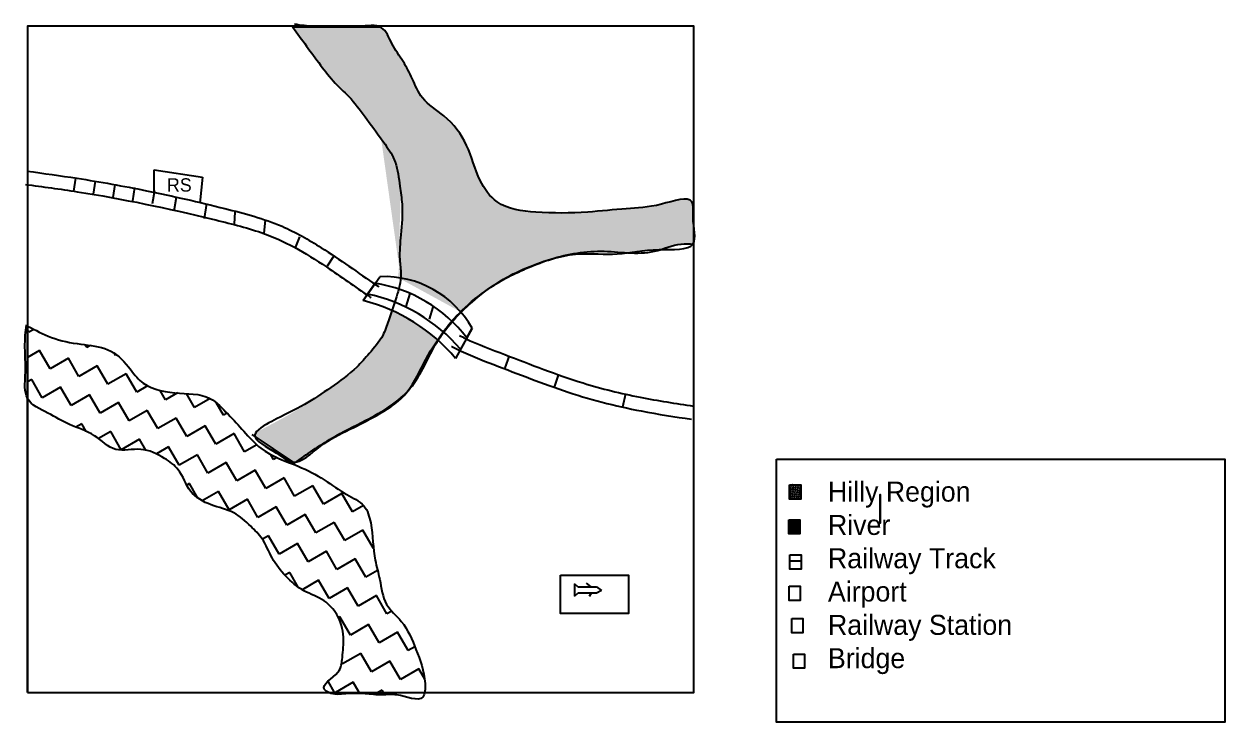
# Model space of a CAD drawing. Header units: millimetres. Extents: x 133.4 to 151.4, y 242.4 to 252.9.
import ezdxf

# ---------------------------------------------------------------- set-up
doc = ezdxf.new("R2010")
doc.units = ezdxf.units.MM
for name, color, linetype in [('Layer1', 36, 'Continuous'), ('Layer2', 150, 'Continuous'), ('Layer3', 244, 'Continuous'), ('Layer4', 212, 'Continuous'), ('Layer5', 56, 'Continuous'), ('Layer6', 42, 'Continuous')]:
    doc.layers.add(name, color=color, linetype=linetype)

msp = doc.modelspace()

# ---------------------------------------------------------------- hatches: boundary and pattern name
at = {"layer": 'Layer1'}
h = msp.add_hatch(dxfattribs=at)
h.set_pattern_fill('ZIGZAG', color=256, scale=0.1, angle=120, style=0)
h.set_pattern_definition([(120, (0, 0), (-0.43371307, 0.11621307), [0.3175, -0.3175]), (210, (-0.15875, 0.27496), (-0.11621307, -0.43371307), [0.3175, -0.3175])])
edge = h.paths.add_edge_path()
edge.add_spline(control_points=[(133.441, 247.269), (133.497, 247.168), (133.757, 247.054), (134.074, 246.858), (134.45, 246.749), (134.744, 246.436), (135.153, 246.553), (135.469, 246.398), (135.751, 246.194), (135.849, 245.847), (136.188, 245.653), (136.54, 245.59), (136.773, 245.367), (136.991, 245.156), (137.1, 244.862), (137.311, 244.594), (137.573, 244.362), (137.892, 244.267), (138.116, 244.015), (138.205, 243.703), (138.167, 243.405), (138.145, 243.122), (137.803, 242.959), (137.932, 242.869), (137.959, 242.856)], knot_values=[10.357052, 10.357052, 10.357052, 10.357052, 10.734336, 11.099219, 11.509924, 11.891795, 12.265754, 12.647688, 12.913094, 13.285987, 13.653595, 14.013738, 14.340128, 14.592679, 14.919377, 15.259113, 15.609392, 15.951402, 16.227954, 16.582545, 16.888664, 17.119643, 17.445958, 17.527371, 17.527371, 17.527371, 17.527371], degree=3, periodic=0)
edge.add_line((137.959, 242.856), (139.402, 242.856))
edge.add_spline(control_points=[(139.402, 242.856), (139.41, 242.896), (139.41, 243.155), (139.28, 243.475), (139.111, 243.909), (138.777, 244.168), (138.745, 244.528), (138.622, 244.925), (138.63, 245.301), (138.516, 245.693), (138.194, 245.832), (137.892, 246.063), (137.455, 246.288), (136.987, 246.434), (136.691, 246.778), (136.449, 247.03), (136.153, 247.356), (135.642, 247.327), (135.165, 247.441), (134.936, 247.787), (134.66, 248.046), (134.224, 248.077), (133.809, 248.16), (133.558, 248.294), (133.441, 248.356)], knot_values=[0, 0, 0, 0, 0.120842, 0.648092, 1.126671, 1.463873, 1.851113, 2.147679, 2.712141, 2.986507, 3.292847, 3.698189, 4.13906, 4.762329, 5.122726, 5.471304, 5.832525, 6.366263, 6.92533, 7.190685, 7.588793, 8.005489, 8.459032, 8.854322, 8.854322, 8.854322, 8.854322], degree=3, periodic=0)
edge.add_line((133.441, 248.356), (133.441, 247.269))
h = msp.add_hatch(dxfattribs=at)
h.set_pattern_fill('ZIGZAG', color=256, scale=0.006, angle=50, style=0)
h.set_pattern_definition([(50, (0, 0), (-0.0023480427, 0.0268382506), [0.01905, -0.01905]), (140, (0.012245, 0.014593), (-0.0268382506, -0.0023480427), [0.01905, -0.01905])])
h.paths.add_polyline_path([(145.046, 245.759), (145.046, 245.972), (144.88, 245.972), (144.88, 245.759)])
at = {"layer": 'Layer2'}
h = msp.add_hatch(color=256, dxfattribs=at)
edge = h.paths.add_edge_path()
edge.add_spline(control_points=[(143.438, 249.876), (143.434, 249.911), (143.423, 250.041), (143.444, 250.176), (143.41, 250.224), (143.409, 250.226)], knot_values=[15.871914, 15.871914, 15.871914, 15.871914, 15.961233, 16.199566, 16.211935, 16.211935, 16.211935, 16.211935], degree=3, periodic=0)
edge.add_spline(control_points=[(143.409, 250.226), (143.296, 250.225), (143.184, 250.223), (143.072, 250.217)], knot_values=[0.029457, 0.029457, 0.029457, 0.029457, 0.366104, 0.366104, 0.366104, 0.366104], degree=3, periodic=0)
edge.add_spline(control_points=[(143.072, 250.217), (143.032, 250.206), (142.774, 250.134), (142.429, 250.126), (141.774, 250.048), (141.324, 250.048), (141.043, 250.068), (141.03, 250.069)], knot_values=[16.56304, 16.56304, 16.56304, 16.56304, 16.65977, 17.191071, 17.771247, 18.553161, 18.589379, 18.589379, 18.589379, 18.589379], degree=3, periodic=0)
edge.add_spline(control_points=[(141.03, 250.069), (140.949, 250.074), (140.868, 250.083), (140.789, 250.1)], knot_values=[2.410104, 2.410104, 2.410104, 2.410104, 2.640596, 2.640596, 2.640596, 2.640596], degree=3, periodic=0)
edge.add_spline(control_points=[(140.789, 250.1), (140.68, 250.122), (140.559, 250.164), (140.46, 250.241), (140.446, 250.253)], knot_values=[18.824667, 18.824667, 18.824667, 18.824667, 19.150961, 19.207053, 19.207053, 19.207053, 19.207053], degree=3, periodic=0)
edge.add_spline(control_points=[(140.446, 250.253), (140.436, 250.262), (140.393, 250.299), (140.357, 250.343), (140.331, 250.38)], knot_values=[3.019101, 3.019101, 3.019101, 3.019101, 3.060992, 3.194321, 3.194321, 3.194321, 3.194321], degree=3, periodic=0)
edge.add_spline(control_points=[(140.331, 250.38), (140.294, 250.43), (140.206, 250.583), (140.152, 250.745), (140.117, 250.847)], knot_values=[19.377381, 19.377381, 19.377381, 19.377381, 19.562177, 19.888292, 19.888292, 19.888292, 19.888292], degree=3, periodic=0)
edge.add_spline(control_points=[(140.117, 250.847), (140.06, 250.999), (139.922, 251.343), (139.595, 251.558), (139.439, 251.706)], knot_values=[3.698327, 3.698327, 3.698327, 3.698327, 4.174399, 4.815537, 4.815537, 4.815537, 4.815537], degree=3, periodic=0)
edge.add_spline(control_points=[(139.439, 251.706), (139.425, 251.719), (139.411, 251.733), (139.398, 251.747)], knot_values=[21.000518, 21.000518, 21.000518, 21.000518, 21.058892, 21.058892, 21.058892, 21.058892], degree=3, periodic=0)
edge.add_spline(control_points=[(139.398, 251.747), (139.38, 251.765), (139.19, 251.971), (139.04, 252.373), (138.84, 252.708), (138.771, 252.824)], knot_values=[4.872706, 4.872706, 4.872706, 4.872706, 4.949613, 5.715326, 6.121253, 6.121253, 6.121253, 6.121253], degree=3, periodic=0)
edge.add_spline(control_points=[(138.771, 252.824), (138.766, 252.827), (138.755, 252.835), (138.743, 252.842), (138.737, 252.845)], knot_values=[22.304486, 22.304486, 22.304486, 22.304486, 22.324571, 22.349518, 22.349518, 22.349518, 22.349518], degree=3, periodic=0)
edge.add_line((138.737, 252.845), (137.42, 252.845))
edge.add_spline(control_points=[(137.42, 252.845), (137.557, 252.656), (137.693, 252.468), (137.833, 252.281)], knot_values=[0, 0, 0, 0, 0.698659, 0.698659, 0.698659, 0.698659], degree=3, periodic=0)
edge.add_spline(control_points=[(137.833, 252.281), (137.883, 252.229), (138.029, 252.077), (138.163, 251.919), (138.251, 251.813)], knot_values=[6.306482, 6.306482, 6.306482, 6.306482, 6.522939, 6.935259, 6.935259, 6.935259, 6.935259], degree=3, periodic=0)
edge.add_spline(control_points=[(138.251, 251.813), (138.266, 251.797), (138.369, 251.691), (138.455, 251.569), (138.529, 251.467)], knot_values=[1.326816, 1.326816, 1.326816, 1.326816, 1.394108, 1.770957, 1.770957, 1.770957, 1.770957], degree=3, periodic=0)
edge.add_spline(control_points=[(138.529, 251.467), (138.605, 251.37), (138.68, 251.271), (138.748, 251.169)], knot_values=[5.508313, 5.508313, 5.508313, 5.508313, 5.869025, 5.869025, 5.869025, 5.869025], degree=3, periodic=0)
edge.add_spline(control_points=[(138.748, 251.169), (138.768, 251.141), (138.848, 251.028), (138.992, 250.807), (139.02, 250.485), (139.081, 250.125), (139.049, 249.755), (139.012, 249.404), (139.049, 249.187), (139.044, 249.096), (139.042, 249.077)], knot_values=[2.141699, 2.141699, 2.141699, 2.141699, 2.243556, 2.555352, 2.918365, 3.192169, 3.650954, 4.024909, 4.246307, 4.302037, 4.302037, 4.302037, 4.302037], degree=3, periodic=0)
edge.add_spline(control_points=[(138.748, 251.169), (138.861, 250.998), (139.08, 250.573), (139.008, 249.832), (139.029, 249.32), (139.002, 249.083)], knot_values=[3.359775, 3.359775, 3.359775, 3.359775, 3.96359, 4.792245, 5.508313, 5.508313, 5.508313, 5.508313], degree=3, periodic=0)
edge.add_arc((138.789, 247.578), 1.52, 40.7162, 80.4008, ccw=False)
edge.add_spline(control_points=[(139.941, 248.57), (139.965, 248.594), (140.109, 248.732), (140.268, 248.857), (140.409, 248.948), (140.411, 248.949)], knot_values=[11.839308, 11.839308, 11.839308, 11.839308, 11.94014, 12.436393, 12.443204, 12.443204, 12.443204, 12.443204], degree=3, periodic=0)
edge.add_spline(control_points=[(140.411, 248.949), (140.421, 248.957), (140.676, 249.129), (141.213, 249.368), (141.909, 249.508), (142.323, 249.462), (142.46, 249.455)], knot_values=[4.051196, 4.051196, 4.051196, 4.051196, 4.089929, 4.975174, 5.788563, 6.196994, 6.196994, 6.196994, 6.196994], degree=3, periodic=0)
edge.add_spline(control_points=[(142.46, 249.455), (142.601, 249.475), (142.753, 249.504), (142.94, 249.506), (142.951, 249.507)], knot_values=[14.59971, 14.59971, 14.59971, 14.59971, 15.053722, 15.079334, 15.079334, 15.079334, 15.079334], degree=3, periodic=0)
edge.add_spline(control_points=[(142.951, 249.507), (143.05, 249.538), (143.205, 249.596), (143.368, 249.589), (143.427, 249.586)], knot_values=[6.695538, 6.695538, 6.695538, 6.695538, 7.00607, 7.182474, 7.182474, 7.182474, 7.182474], degree=3, periodic=0)
edge.add_spline(control_points=[(143.427, 249.586), (143.428, 249.588), (143.432, 249.594), (143.436, 249.6), (143.438, 249.605)], knot_values=[15.562591, 15.562591, 15.562591, 15.562591, 15.570685, 15.59209, 15.59209, 15.59209, 15.59209], degree=3, periodic=0)
edge.add_line((143.438, 249.605), (143.438, 249.876))
h = msp.add_hatch(color=256, dxfattribs=at)
edge = h.paths.add_edge_path()
edge.add_spline(control_points=[(139.398, 251.747), (139.38, 251.765), (139.19, 251.971), (139.04, 252.373), (138.84, 252.708), (138.771, 252.824)], knot_values=[4.872706, 4.872706, 4.872706, 4.872706, 4.949613, 5.715326, 6.121253, 6.121253, 6.121253, 6.121253], degree=3, periodic=0)
edge.add_spline(control_points=[(138.771, 252.824), (138.766, 252.827), (138.755, 252.835), (138.743, 252.842), (138.737, 252.845)], knot_values=[22.304486, 22.304486, 22.304486, 22.304486, 22.324571, 22.349518, 22.349518, 22.349518, 22.349518], degree=3, periodic=0)
edge.add_line((138.737, 252.845), (137.42, 252.845))
edge.add_spline(control_points=[(137.42, 252.845), (137.557, 252.656), (137.693, 252.468), (137.833, 252.281)], knot_values=[0, 0, 0, 0, 0.698659, 0.698659, 0.698659, 0.698659], degree=3, periodic=0)
edge.add_spline(control_points=[(137.833, 252.281), (137.883, 252.229), (138.029, 252.077), (138.163, 251.919), (138.251, 251.813)], knot_values=[6.306482, 6.306482, 6.306482, 6.306482, 6.522939, 6.935259, 6.935259, 6.935259, 6.935259], degree=3, periodic=0)
edge.add_spline(control_points=[(138.251, 251.813), (138.266, 251.797), (138.369, 251.691), (138.455, 251.569), (138.529, 251.467)], knot_values=[1.326816, 1.326816, 1.326816, 1.326816, 1.394108, 1.770957, 1.770957, 1.770957, 1.770957], degree=3, periodic=0)
edge.add_spline(control_points=[(138.529, 251.467), (138.605, 251.37), (138.68, 251.271), (138.748, 251.169)], knot_values=[5.508313, 5.508313, 5.508313, 5.508313, 5.869025, 5.869025, 5.869025, 5.869025], degree=3, periodic=0)
edge.add_spline(control_points=[(138.748, 251.169), (138.768, 251.141), (138.848, 251.028), (138.992, 250.807), (139.02, 250.485), (139.081, 250.125), (139.049, 249.755), (139.012, 249.404), (139.049, 249.187), (139.044, 249.096), (139.042, 249.077)], knot_values=[2.141699, 2.141699, 2.141699, 2.141699, 2.243556, 2.555352, 2.918365, 3.192169, 3.650954, 4.024909, 4.246307, 4.302037, 4.302037, 4.302037, 4.302037], degree=3, periodic=0)
edge.add_spline(control_points=[(138.748, 251.169), (138.861, 250.998), (139.08, 250.573), (139.008, 249.832), (139.029, 249.32), (139.002, 249.083)], knot_values=[3.359775, 3.359775, 3.359775, 3.359775, 3.96359, 4.792245, 5.508313, 5.508313, 5.508313, 5.508313], degree=3, periodic=0)
edge.add_arc((138.789, 247.578), 1.52, 40.7162, 80.4008, ccw=False)
edge.add_spline(control_points=[(139.941, 248.57), (139.965, 248.594), (140.109, 248.732), (140.268, 248.857), (140.409, 248.948), (140.411, 248.949)], knot_values=[11.839308, 11.839308, 11.839308, 11.839308, 11.94014, 12.436393, 12.443204, 12.443204, 12.443204, 12.443204], degree=3, periodic=0)
edge.add_spline(control_points=[(140.411, 248.949), (140.421, 248.957), (140.676, 249.129), (141.213, 249.368), (141.909, 249.508), (142.323, 249.462), (142.46, 249.455)], knot_values=[4.051196, 4.051196, 4.051196, 4.051196, 4.089929, 4.975174, 5.788563, 6.196994, 6.196994, 6.196994, 6.196994], degree=3, periodic=0)
edge.add_spline(control_points=[(142.46, 249.455), (142.601, 249.475), (142.753, 249.504), (142.94, 249.506), (142.951, 249.507)], knot_values=[14.59971, 14.59971, 14.59971, 14.59971, 15.053722, 15.079334, 15.079334, 15.079334, 15.079334], degree=3, periodic=0)
edge.add_spline(control_points=[(142.951, 249.507), (143.05, 249.538), (143.205, 249.596), (143.368, 249.589), (143.427, 249.586)], knot_values=[6.695538, 6.695538, 6.695538, 6.695538, 7.00607, 7.182474, 7.182474, 7.182474, 7.182474], degree=3, periodic=0)
edge.add_spline(control_points=[(143.427, 249.586), (143.428, 249.588), (143.432, 249.594), (143.436, 249.6), (143.438, 249.605)], knot_values=[15.562591, 15.562591, 15.562591, 15.562591, 15.570685, 15.59209, 15.59209, 15.59209, 15.59209], degree=3, periodic=0)
edge.add_line((143.438, 249.605), (143.438, 249.876))
edge.add_spline(control_points=[(143.438, 249.876), (143.434, 249.911), (143.423, 250.041), (143.444, 250.176), (143.41, 250.224), (143.409, 250.226)], knot_values=[15.871914, 15.871914, 15.871914, 15.871914, 15.961233, 16.199566, 16.211935, 16.211935, 16.211935, 16.211935], degree=3, periodic=0)
edge.add_spline(control_points=[(143.409, 250.226), (143.296, 250.225), (143.184, 250.223), (143.072, 250.217)], knot_values=[0.029457, 0.029457, 0.029457, 0.029457, 0.366104, 0.366104, 0.366104, 0.366104], degree=3, periodic=0)
edge.add_spline(control_points=[(143.072, 250.217), (143.032, 250.206), (142.774, 250.134), (142.429, 250.126), (141.774, 250.048), (141.324, 250.048), (141.043, 250.068), (141.03, 250.069)], knot_values=[16.56304, 16.56304, 16.56304, 16.56304, 16.65977, 17.191071, 17.771247, 18.553161, 18.589379, 18.589379, 18.589379, 18.589379], degree=3, periodic=0)
edge.add_spline(control_points=[(141.03, 250.069), (140.949, 250.074), (140.868, 250.083), (140.789, 250.1)], knot_values=[2.410104, 2.410104, 2.410104, 2.410104, 2.640596, 2.640596, 2.640596, 2.640596], degree=3, periodic=0)
edge.add_spline(control_points=[(140.789, 250.1), (140.68, 250.122), (140.559, 250.164), (140.46, 250.241), (140.446, 250.253)], knot_values=[18.824667, 18.824667, 18.824667, 18.824667, 19.150961, 19.207053, 19.207053, 19.207053, 19.207053], degree=3, periodic=0)
edge.add_spline(control_points=[(140.446, 250.253), (140.436, 250.262), (140.393, 250.299), (140.357, 250.343), (140.331, 250.38)], knot_values=[3.019101, 3.019101, 3.019101, 3.019101, 3.060992, 3.194321, 3.194321, 3.194321, 3.194321], degree=3, periodic=0)
edge.add_spline(control_points=[(140.331, 250.38), (140.294, 250.43), (140.206, 250.583), (140.152, 250.745), (140.117, 250.847)], knot_values=[19.377381, 19.377381, 19.377381, 19.377381, 19.562177, 19.888292, 19.888292, 19.888292, 19.888292], degree=3, periodic=0)
edge.add_spline(control_points=[(140.117, 250.847), (140.06, 250.999), (139.922, 251.343), (139.595, 251.558), (139.439, 251.706)], knot_values=[3.698327, 3.698327, 3.698327, 3.698327, 4.174399, 4.815537, 4.815537, 4.815537, 4.815537], degree=3, periodic=0)
edge.add_spline(control_points=[(139.439, 251.706), (139.425, 251.719), (139.411, 251.733), (139.398, 251.747)], knot_values=[21.000518, 21.000518, 21.000518, 21.000518, 21.058892, 21.058892, 21.058892, 21.058892], degree=3, periodic=0)
h = msp.add_hatch(color=256, dxfattribs=at)
edge = h.paths.add_edge_path()
edge.add_spline(control_points=[(139.398, 251.747), (139.38, 251.765), (139.19, 251.971), (139.04, 252.373), (138.84, 252.708), (138.771, 252.824)], knot_values=[4.872706, 4.872706, 4.872706, 4.872706, 4.949613, 5.715326, 6.121253, 6.121253, 6.121253, 6.121253], degree=3, periodic=0)
edge.add_spline(control_points=[(138.771, 252.824), (138.766, 252.827), (138.755, 252.835), (138.743, 252.842), (138.737, 252.845)], knot_values=[22.304486, 22.304486, 22.304486, 22.304486, 22.324571, 22.349518, 22.349518, 22.349518, 22.349518], degree=3, periodic=0)
edge.add_line((138.737, 252.845), (137.42, 252.845))
edge.add_spline(control_points=[(137.42, 252.845), (137.557, 252.656), (137.693, 252.468), (137.833, 252.281)], knot_values=[0, 0, 0, 0, 0.698659, 0.698659, 0.698659, 0.698659], degree=3, periodic=0)
edge.add_spline(control_points=[(137.833, 252.281), (137.883, 252.229), (138.029, 252.077), (138.163, 251.919), (138.251, 251.813)], knot_values=[6.306482, 6.306482, 6.306482, 6.306482, 6.522939, 6.935259, 6.935259, 6.935259, 6.935259], degree=3, periodic=0)
edge.add_spline(control_points=[(138.251, 251.813), (138.266, 251.797), (138.369, 251.691), (138.455, 251.569), (138.529, 251.467)], knot_values=[1.326816, 1.326816, 1.326816, 1.326816, 1.394108, 1.770957, 1.770957, 1.770957, 1.770957], degree=3, periodic=0)
edge.add_spline(control_points=[(138.529, 251.467), (138.605, 251.37), (138.68, 251.271), (138.748, 251.169)], knot_values=[5.508313, 5.508313, 5.508313, 5.508313, 5.869025, 5.869025, 5.869025, 5.869025], degree=3, periodic=0)
edge.add_spline(control_points=[(138.748, 251.169), (138.768, 251.141), (138.848, 251.028), (138.992, 250.807), (139.02, 250.485), (139.081, 250.125), (139.049, 249.755), (139.012, 249.404), (139.049, 249.187), (139.044, 249.096), (139.042, 249.077)], knot_values=[2.141699, 2.141699, 2.141699, 2.141699, 2.243556, 2.555352, 2.918365, 3.192169, 3.650954, 4.024909, 4.246307, 4.302037, 4.302037, 4.302037, 4.302037], degree=3, periodic=0)
edge.add_spline(control_points=[(138.748, 251.169), (138.861, 250.998), (139.08, 250.573), (139.008, 249.832), (139.029, 249.32), (139.002, 249.083)], knot_values=[3.359775, 3.359775, 3.359775, 3.359775, 3.96359, 4.792245, 5.508313, 5.508313, 5.508313, 5.508313], degree=3, periodic=0)
edge.add_arc((138.789, 247.578), 1.52, 40.7162, 80.4008, ccw=False)
edge.add_spline(control_points=[(139.941, 248.57), (139.965, 248.594), (140.109, 248.732), (140.268, 248.857), (140.409, 248.948), (140.411, 248.949)], knot_values=[11.839308, 11.839308, 11.839308, 11.839308, 11.94014, 12.436393, 12.443204, 12.443204, 12.443204, 12.443204], degree=3, periodic=0)
edge.add_spline(control_points=[(140.411, 248.949), (140.421, 248.957), (140.676, 249.129), (141.213, 249.368), (141.909, 249.508), (142.323, 249.462), (142.46, 249.455)], knot_values=[4.051196, 4.051196, 4.051196, 4.051196, 4.089929, 4.975174, 5.788563, 6.196994, 6.196994, 6.196994, 6.196994], degree=3, periodic=0)
edge.add_spline(control_points=[(142.46, 249.455), (142.601, 249.475), (142.753, 249.504), (142.94, 249.506), (142.951, 249.507)], knot_values=[14.59971, 14.59971, 14.59971, 14.59971, 15.053722, 15.079334, 15.079334, 15.079334, 15.079334], degree=3, periodic=0)
edge.add_spline(control_points=[(142.951, 249.507), (143.05, 249.538), (143.205, 249.596), (143.368, 249.589), (143.427, 249.586)], knot_values=[6.695538, 6.695538, 6.695538, 6.695538, 7.00607, 7.182474, 7.182474, 7.182474, 7.182474], degree=3, periodic=0)
edge.add_spline(control_points=[(143.427, 249.586), (143.428, 249.588), (143.432, 249.594), (143.436, 249.6), (143.438, 249.605)], knot_values=[15.562591, 15.562591, 15.562591, 15.562591, 15.570685, 15.59209, 15.59209, 15.59209, 15.59209], degree=3, periodic=0)
edge.add_line((143.438, 249.605), (143.438, 249.876))
edge.add_spline(control_points=[(143.438, 249.876), (143.434, 249.911), (143.423, 250.041), (143.444, 250.176), (143.41, 250.224), (143.409, 250.226)], knot_values=[15.871914, 15.871914, 15.871914, 15.871914, 15.961233, 16.199566, 16.211935, 16.211935, 16.211935, 16.211935], degree=3, periodic=0)
edge.add_spline(control_points=[(143.409, 250.226), (143.296, 250.225), (143.184, 250.223), (143.072, 250.217)], knot_values=[0.029457, 0.029457, 0.029457, 0.029457, 0.366104, 0.366104, 0.366104, 0.366104], degree=3, periodic=0)
edge.add_spline(control_points=[(143.072, 250.217), (143.032, 250.206), (142.774, 250.134), (142.429, 250.126), (141.774, 250.048), (141.324, 250.048), (141.043, 250.068), (141.03, 250.069)], knot_values=[16.56304, 16.56304, 16.56304, 16.56304, 16.65977, 17.191071, 17.771247, 18.553161, 18.589379, 18.589379, 18.589379, 18.589379], degree=3, periodic=0)
edge.add_spline(control_points=[(141.03, 250.069), (140.949, 250.074), (140.868, 250.083), (140.789, 250.1)], knot_values=[2.410104, 2.410104, 2.410104, 2.410104, 2.640596, 2.640596, 2.640596, 2.640596], degree=3, periodic=0)
edge.add_spline(control_points=[(140.789, 250.1), (140.68, 250.122), (140.559, 250.164), (140.46, 250.241), (140.446, 250.253)], knot_values=[18.824667, 18.824667, 18.824667, 18.824667, 19.150961, 19.207053, 19.207053, 19.207053, 19.207053], degree=3, periodic=0)
edge.add_spline(control_points=[(140.446, 250.253), (140.436, 250.262), (140.393, 250.299), (140.357, 250.343), (140.331, 250.38)], knot_values=[3.019101, 3.019101, 3.019101, 3.019101, 3.060992, 3.194321, 3.194321, 3.194321, 3.194321], degree=3, periodic=0)
edge.add_spline(control_points=[(140.331, 250.38), (140.294, 250.43), (140.206, 250.583), (140.152, 250.745), (140.117, 250.847)], knot_values=[19.377381, 19.377381, 19.377381, 19.377381, 19.562177, 19.888292, 19.888292, 19.888292, 19.888292], degree=3, periodic=0)
edge.add_spline(control_points=[(140.117, 250.847), (140.06, 250.999), (139.922, 251.343), (139.595, 251.558), (139.439, 251.706)], knot_values=[3.698327, 3.698327, 3.698327, 3.698327, 4.174399, 4.815537, 4.815537, 4.815537, 4.815537], degree=3, periodic=0)
edge.add_spline(control_points=[(139.439, 251.706), (139.425, 251.719), (139.411, 251.733), (139.398, 251.747)], knot_values=[21.000518, 21.000518, 21.000518, 21.000518, 21.058892, 21.058892, 21.058892, 21.058892], degree=3, periodic=0)
h = msp.add_hatch(color=256, dxfattribs=at)
edge = h.paths.add_edge_path()
edge.add_spline(control_points=[(138.771, 252.824), (138.766, 252.827), (138.755, 252.835), (138.743, 252.842), (138.737, 252.845)], knot_values=[22.304486, 22.304486, 22.304486, 22.304486, 22.324571, 22.349518, 22.349518, 22.349518, 22.349518], degree=3, periodic=0)
edge.add_line((138.737, 252.845), (137.42, 252.845))
edge.add_spline(control_points=[(137.42, 252.845), (137.557, 252.656), (137.693, 252.468), (137.833, 252.281)], knot_values=[0, 0, 0, 0, 0.698659, 0.698659, 0.698659, 0.698659], degree=3, periodic=0)
edge.add_spline(control_points=[(137.833, 252.281), (137.883, 252.229), (138.029, 252.077), (138.163, 251.919), (138.251, 251.813)], knot_values=[6.306482, 6.306482, 6.306482, 6.306482, 6.522939, 6.935259, 6.935259, 6.935259, 6.935259], degree=3, periodic=0)
edge.add_spline(control_points=[(138.251, 251.813), (138.266, 251.797), (138.369, 251.691), (138.455, 251.569), (138.529, 251.467)], knot_values=[1.326816, 1.326816, 1.326816, 1.326816, 1.394108, 1.770957, 1.770957, 1.770957, 1.770957], degree=3, periodic=0)
edge.add_spline(control_points=[(138.529, 251.467), (138.605, 251.37), (138.68, 251.271), (138.748, 251.169)], knot_values=[5.508313, 5.508313, 5.508313, 5.508313, 5.869025, 5.869025, 5.869025, 5.869025], degree=3, periodic=0)
edge.add_spline(control_points=[(138.748, 251.169), (138.768, 251.141), (138.848, 251.028), (138.992, 250.807), (139.02, 250.485), (139.081, 250.125), (139.049, 249.755), (139.012, 249.404), (139.049, 249.187), (139.044, 249.096), (139.042, 249.077)], knot_values=[2.141699, 2.141699, 2.141699, 2.141699, 2.243556, 2.555352, 2.918365, 3.192169, 3.650954, 4.024909, 4.246307, 4.302037, 4.302037, 4.302037, 4.302037], degree=3, periodic=0)
edge.add_spline(control_points=[(138.748, 251.169), (138.861, 250.998), (139.08, 250.573), (139.008, 249.832), (139.029, 249.32), (139.002, 249.083)], knot_values=[3.359775, 3.359775, 3.359775, 3.359775, 3.96359, 4.792245, 5.508313, 5.508313, 5.508313, 5.508313], degree=3, periodic=0)
edge.add_arc((138.789, 247.578), 1.52, 40.7162, 80.4008, ccw=False)
edge.add_spline(control_points=[(139.941, 248.57), (139.965, 248.594), (140.109, 248.732), (140.268, 248.857), (140.409, 248.948), (140.411, 248.949)], knot_values=[11.839308, 11.839308, 11.839308, 11.839308, 11.94014, 12.436393, 12.443204, 12.443204, 12.443204, 12.443204], degree=3, periodic=0)
edge.add_spline(control_points=[(140.411, 248.949), (140.421, 248.957), (140.676, 249.129), (141.213, 249.368), (141.909, 249.508), (142.323, 249.462), (142.46, 249.455)], knot_values=[4.051196, 4.051196, 4.051196, 4.051196, 4.089929, 4.975174, 5.788563, 6.196994, 6.196994, 6.196994, 6.196994], degree=3, periodic=0)
edge.add_spline(control_points=[(142.46, 249.455), (142.601, 249.475), (142.753, 249.504), (142.94, 249.506), (142.951, 249.507)], knot_values=[14.59971, 14.59971, 14.59971, 14.59971, 15.053722, 15.079334, 15.079334, 15.079334, 15.079334], degree=3, periodic=0)
edge.add_spline(control_points=[(142.951, 249.507), (143.05, 249.538), (143.205, 249.596), (143.368, 249.589), (143.427, 249.586)], knot_values=[6.695538, 6.695538, 6.695538, 6.695538, 7.00607, 7.182474, 7.182474, 7.182474, 7.182474], degree=3, periodic=0)
edge.add_spline(control_points=[(143.427, 249.586), (143.428, 249.588), (143.432, 249.594), (143.436, 249.6), (143.438, 249.605)], knot_values=[15.562591, 15.562591, 15.562591, 15.562591, 15.570685, 15.59209, 15.59209, 15.59209, 15.59209], degree=3, periodic=0)
edge.add_line((143.438, 249.605), (143.438, 249.876))
edge.add_spline(control_points=[(143.438, 249.876), (143.434, 249.911), (143.423, 250.041), (143.444, 250.176), (143.41, 250.224), (143.409, 250.226)], knot_values=[15.871914, 15.871914, 15.871914, 15.871914, 15.961233, 16.199566, 16.211935, 16.211935, 16.211935, 16.211935], degree=3, periodic=0)
edge.add_spline(control_points=[(143.409, 250.226), (143.296, 250.225), (143.184, 250.223), (143.072, 250.217)], knot_values=[0.029457, 0.029457, 0.029457, 0.029457, 0.366104, 0.366104, 0.366104, 0.366104], degree=3, periodic=0)
edge.add_spline(control_points=[(143.072, 250.217), (143.032, 250.206), (142.774, 250.134), (142.429, 250.126), (141.774, 250.048), (141.324, 250.048), (141.043, 250.068), (141.03, 250.069)], knot_values=[16.56304, 16.56304, 16.56304, 16.56304, 16.65977, 17.191071, 17.771247, 18.553161, 18.589379, 18.589379, 18.589379, 18.589379], degree=3, periodic=0)
edge.add_spline(control_points=[(141.03, 250.069), (140.949, 250.074), (140.868, 250.083), (140.789, 250.1)], knot_values=[2.410104, 2.410104, 2.410104, 2.410104, 2.640596, 2.640596, 2.640596, 2.640596], degree=3, periodic=0)
edge.add_spline(control_points=[(140.789, 250.1), (140.68, 250.122), (140.559, 250.164), (140.46, 250.241), (140.446, 250.253)], knot_values=[18.824667, 18.824667, 18.824667, 18.824667, 19.150961, 19.207053, 19.207053, 19.207053, 19.207053], degree=3, periodic=0)
edge.add_spline(control_points=[(140.446, 250.253), (140.436, 250.262), (140.393, 250.299), (140.357, 250.343), (140.331, 250.38)], knot_values=[3.019101, 3.019101, 3.019101, 3.019101, 3.060992, 3.194321, 3.194321, 3.194321, 3.194321], degree=3, periodic=0)
edge.add_spline(control_points=[(140.331, 250.38), (140.294, 250.43), (140.206, 250.583), (140.152, 250.745), (140.117, 250.847)], knot_values=[19.377381, 19.377381, 19.377381, 19.377381, 19.562177, 19.888292, 19.888292, 19.888292, 19.888292], degree=3, periodic=0)
edge.add_spline(control_points=[(140.117, 250.847), (140.06, 250.999), (139.922, 251.343), (139.595, 251.558), (139.439, 251.706)], knot_values=[3.698327, 3.698327, 3.698327, 3.698327, 4.174399, 4.815537, 4.815537, 4.815537, 4.815537], degree=3, periodic=0)
edge.add_spline(control_points=[(139.439, 251.706), (139.425, 251.719), (139.411, 251.733), (139.398, 251.747)], knot_values=[21.000518, 21.000518, 21.000518, 21.000518, 21.058892, 21.058892, 21.058892, 21.058892], degree=3, periodic=0)
edge.add_spline(control_points=[(139.398, 251.747), (139.38, 251.765), (139.19, 251.971), (139.04, 252.373), (138.84, 252.708), (138.771, 252.824)], knot_values=[4.872706, 4.872706, 4.872706, 4.872706, 4.949613, 5.715326, 6.121253, 6.121253, 6.121253, 6.121253], degree=3, periodic=0)
h = msp.add_hatch(color=256, dxfattribs=at)
edge = h.paths.add_edge_path()
edge.add_spline(control_points=[(139.439, 251.706), (139.425, 251.719), (139.411, 251.733), (139.398, 251.747)], knot_values=[21.000518, 21.000518, 21.000518, 21.000518, 21.058892, 21.058892, 21.058892, 21.058892], degree=3, periodic=0)
edge.add_spline(control_points=[(139.398, 251.747), (139.38, 251.765), (139.19, 251.971), (139.04, 252.373), (138.84, 252.708), (138.771, 252.824)], knot_values=[4.872706, 4.872706, 4.872706, 4.872706, 4.949613, 5.715326, 6.121253, 6.121253, 6.121253, 6.121253], degree=3, periodic=0)
edge.add_spline(control_points=[(138.771, 252.824), (138.766, 252.827), (138.755, 252.835), (138.743, 252.842), (138.737, 252.845)], knot_values=[22.304486, 22.304486, 22.304486, 22.304486, 22.324571, 22.349518, 22.349518, 22.349518, 22.349518], degree=3, periodic=0)
edge.add_line((138.737, 252.845), (137.42, 252.845))
edge.add_spline(control_points=[(137.42, 252.845), (137.557, 252.656), (137.693, 252.468), (137.833, 252.281)], knot_values=[0, 0, 0, 0, 0.698659, 0.698659, 0.698659, 0.698659], degree=3, periodic=0)
edge.add_spline(control_points=[(137.833, 252.281), (137.883, 252.229), (138.029, 252.077), (138.163, 251.919), (138.251, 251.813)], knot_values=[6.306482, 6.306482, 6.306482, 6.306482, 6.522939, 6.935259, 6.935259, 6.935259, 6.935259], degree=3, periodic=0)
edge.add_spline(control_points=[(138.251, 251.813), (138.266, 251.797), (138.369, 251.691), (138.455, 251.569), (138.529, 251.467)], knot_values=[1.326816, 1.326816, 1.326816, 1.326816, 1.394108, 1.770957, 1.770957, 1.770957, 1.770957], degree=3, periodic=0)
edge.add_spline(control_points=[(138.529, 251.467), (138.605, 251.37), (138.68, 251.271), (138.748, 251.169)], knot_values=[5.508313, 5.508313, 5.508313, 5.508313, 5.869025, 5.869025, 5.869025, 5.869025], degree=3, periodic=0)
edge.add_spline(control_points=[(138.748, 251.169), (138.768, 251.141), (138.848, 251.028), (138.992, 250.807), (139.02, 250.485), (139.081, 250.125), (139.049, 249.755), (139.012, 249.404), (139.049, 249.187), (139.044, 249.096), (139.042, 249.077)], knot_values=[2.141699, 2.141699, 2.141699, 2.141699, 2.243556, 2.555352, 2.918365, 3.192169, 3.650954, 4.024909, 4.246307, 4.302037, 4.302037, 4.302037, 4.302037], degree=3, periodic=0)
edge.add_spline(control_points=[(138.748, 251.169), (138.861, 250.998), (139.08, 250.573), (139.008, 249.832), (139.029, 249.32), (139.002, 249.083)], knot_values=[3.359775, 3.359775, 3.359775, 3.359775, 3.96359, 4.792245, 5.508313, 5.508313, 5.508313, 5.508313], degree=3, periodic=0)
edge.add_arc((138.789, 247.578), 1.52, 40.7162, 80.4008, ccw=False)
edge.add_spline(control_points=[(139.941, 248.57), (139.965, 248.594), (140.109, 248.732), (140.268, 248.857), (140.409, 248.948), (140.411, 248.949)], knot_values=[11.839308, 11.839308, 11.839308, 11.839308, 11.94014, 12.436393, 12.443204, 12.443204, 12.443204, 12.443204], degree=3, periodic=0)
edge.add_spline(control_points=[(140.411, 248.949), (140.421, 248.957), (140.676, 249.129), (141.213, 249.368), (141.909, 249.508), (142.323, 249.462), (142.46, 249.455)], knot_values=[4.051196, 4.051196, 4.051196, 4.051196, 4.089929, 4.975174, 5.788563, 6.196994, 6.196994, 6.196994, 6.196994], degree=3, periodic=0)
edge.add_spline(control_points=[(142.46, 249.455), (142.601, 249.475), (142.753, 249.504), (142.94, 249.506), (142.951, 249.507)], knot_values=[14.59971, 14.59971, 14.59971, 14.59971, 15.053722, 15.079334, 15.079334, 15.079334, 15.079334], degree=3, periodic=0)
edge.add_spline(control_points=[(142.951, 249.507), (143.05, 249.538), (143.205, 249.596), (143.368, 249.589), (143.427, 249.586)], knot_values=[6.695538, 6.695538, 6.695538, 6.695538, 7.00607, 7.182474, 7.182474, 7.182474, 7.182474], degree=3, periodic=0)
edge.add_spline(control_points=[(143.427, 249.586), (143.428, 249.588), (143.432, 249.594), (143.436, 249.6), (143.438, 249.605)], knot_values=[15.562591, 15.562591, 15.562591, 15.562591, 15.570685, 15.59209, 15.59209, 15.59209, 15.59209], degree=3, periodic=0)
edge.add_line((143.438, 249.605), (143.438, 249.876))
edge.add_spline(control_points=[(143.438, 249.876), (143.434, 249.911), (143.423, 250.041), (143.444, 250.176), (143.41, 250.224), (143.409, 250.226)], knot_values=[15.871914, 15.871914, 15.871914, 15.871914, 15.961233, 16.199566, 16.211935, 16.211935, 16.211935, 16.211935], degree=3, periodic=0)
edge.add_spline(control_points=[(143.409, 250.226), (143.296, 250.225), (143.184, 250.223), (143.072, 250.217)], knot_values=[0.029457, 0.029457, 0.029457, 0.029457, 0.366104, 0.366104, 0.366104, 0.366104], degree=3, periodic=0)
edge.add_spline(control_points=[(143.072, 250.217), (143.032, 250.206), (142.774, 250.134), (142.429, 250.126), (141.774, 250.048), (141.324, 250.048), (141.043, 250.068), (141.03, 250.069)], knot_values=[16.56304, 16.56304, 16.56304, 16.56304, 16.65977, 17.191071, 17.771247, 18.553161, 18.589379, 18.589379, 18.589379, 18.589379], degree=3, periodic=0)
edge.add_spline(control_points=[(141.03, 250.069), (140.949, 250.074), (140.868, 250.083), (140.789, 250.1)], knot_values=[2.410104, 2.410104, 2.410104, 2.410104, 2.640596, 2.640596, 2.640596, 2.640596], degree=3, periodic=0)
edge.add_spline(control_points=[(140.789, 250.1), (140.68, 250.122), (140.559, 250.164), (140.46, 250.241), (140.446, 250.253)], knot_values=[18.824667, 18.824667, 18.824667, 18.824667, 19.150961, 19.207053, 19.207053, 19.207053, 19.207053], degree=3, periodic=0)
edge.add_spline(control_points=[(140.446, 250.253), (140.436, 250.262), (140.393, 250.299), (140.357, 250.343), (140.331, 250.38)], knot_values=[3.019101, 3.019101, 3.019101, 3.019101, 3.060992, 3.194321, 3.194321, 3.194321, 3.194321], degree=3, periodic=0)
edge.add_spline(control_points=[(140.331, 250.38), (140.294, 250.43), (140.206, 250.583), (140.152, 250.745), (140.117, 250.847)], knot_values=[19.377381, 19.377381, 19.377381, 19.377381, 19.562177, 19.888292, 19.888292, 19.888292, 19.888292], degree=3, periodic=0)
edge.add_spline(control_points=[(140.117, 250.847), (140.06, 250.999), (139.922, 251.343), (139.595, 251.558), (139.439, 251.706)], knot_values=[3.698327, 3.698327, 3.698327, 3.698327, 4.174399, 4.815537, 4.815537, 4.815537, 4.815537], degree=3, periodic=0)
h = msp.add_hatch(color=256, dxfattribs=at)
edge = h.paths.add_edge_path()
edge.add_spline(control_points=[(143.438, 249.876), (143.434, 249.911), (143.423, 250.041), (143.471, 250.354), (142.878, 250.136), (142.429, 250.126), (141.774, 250.048), (141.143, 250.048), (140.502, 250.124), (140.181, 250.58), (140.07, 251.08), (139.749, 251.505), (139.355, 251.73), (139.225, 252.062), (139.08, 252.34), (138.905, 252.568), (138.823, 252.798), (138.743, 252.842), (138.737, 252.845)], knot_values=[15.871914, 15.871914, 15.871914, 15.871914, 15.961233, 16.199566, 16.65977, 17.191071, 17.771247, 18.553161, 19.150961, 19.562177, 20.126708, 20.683922, 21.105964, 21.432663, 21.721396, 22.041875, 22.324571, 22.349518, 22.349518, 22.349518, 22.349518], degree=3, periodic=0)
edge.add_line((138.737, 252.845), (137.42, 252.845))
edge.add_spline(control_points=[(137.42, 252.845), (137.559, 252.654), (137.765, 252.369), (138.047, 251.998), (138.32, 251.762), (138.548, 251.436), (138.781, 251.131), (138.992, 250.807), (139.02, 250.485), (139.081, 250.125), (139.049, 249.755), (139.012, 249.404), (139.049, 249.187), (139.044, 249.096), (139.042, 249.077)], knot_values=[0, 0, 0, 0, 0.707533, 1.057738, 1.394108, 1.781473, 2.243556, 2.555352, 2.918365, 3.192169, 3.650954, 4.024909, 4.246307, 4.302037, 4.302037, 4.302037, 4.302037], degree=3, periodic=0)
edge.add_arc((138.789, 247.578), 1.52, 40.7162, 80.4008, ccw=False)
edge.add_spline(control_points=[(139.941, 248.57), (139.965, 248.594), (140.109, 248.732), (140.268, 248.857), (140.409, 248.948), (140.411, 248.949)], knot_values=[11.839308, 11.839308, 11.839308, 11.839308, 11.94014, 12.436393, 12.443204, 12.443204, 12.443204, 12.443204], degree=3, periodic=0)
edge.add_spline(control_points=[(140.411, 248.949), (140.421, 248.957), (140.676, 249.129), (141.213, 249.368), (141.909, 249.508), (142.323, 249.462), (142.46, 249.455)], knot_values=[4.051196, 4.051196, 4.051196, 4.051196, 4.089929, 4.975174, 5.788563, 6.196994, 6.196994, 6.196994, 6.196994], degree=3, periodic=0)
edge.add_spline(control_points=[(142.46, 249.455), (142.601, 249.475), (142.753, 249.504), (142.94, 249.506), (142.951, 249.507)], knot_values=[14.59971, 14.59971, 14.59971, 14.59971, 15.053722, 15.079334, 15.079334, 15.079334, 15.079334], degree=3, periodic=0)
edge.add_spline(control_points=[(142.951, 249.507), (143.05, 249.538), (143.205, 249.596), (143.368, 249.589), (143.427, 249.586)], knot_values=[6.695538, 6.695538, 6.695538, 6.695538, 7.00607, 7.182474, 7.182474, 7.182474, 7.182474], degree=3, periodic=0)
edge.add_spline(control_points=[(143.427, 249.586), (143.428, 249.588), (143.432, 249.594), (143.436, 249.6), (143.438, 249.605)], knot_values=[15.562591, 15.562591, 15.562591, 15.562591, 15.570685, 15.59209, 15.59209, 15.59209, 15.59209], degree=3, periodic=0)
edge.add_line((143.438, 249.605), (143.438, 249.876))
h = msp.add_hatch(color=256, dxfattribs=at)
edge = h.paths.add_edge_path()
edge.add_spline(control_points=[(139.148, 247.378), (139.243, 247.502), (139.371, 247.778), (139.518, 248.034), (139.595, 248.148)], knot_values=[10.405787, 10.405787, 10.405787, 10.405787, 10.879292, 11.292296, 11.292296, 11.292296, 11.292296], degree=3, periodic=0)
edge.add_arc((137.835, 246.166), 2.651, 48.4042, 66.0825)
edge.add_spline(control_points=[(138.909, 248.589), (138.892, 248.538), (138.85, 248.413), (138.775, 248.176), (138.582, 247.96), (138.34, 247.679), (138.074, 247.492), (137.878, 247.356), (137.821, 247.319)], knot_values=[4.807429, 4.807429, 4.807429, 4.807429, 4.96857, 5.205111, 5.544847, 5.821399, 6.317652, 6.519526, 6.519526, 6.519526, 6.519526], degree=3, periodic=0)
edge.add_spline(control_points=[(137.821, 247.319), (137.7, 247.232), (137.391, 247.031), (137.064, 246.86), (136.868, 246.759)], knot_values=[0.070163, 0.070163, 0.070163, 0.070163, 0.517402, 1.177057, 1.177057, 1.177057, 1.177057], degree=3, periodic=0)
edge.add_spline(control_points=[(136.868, 246.759), (136.859, 246.746), (136.85, 246.725), (136.852, 246.703), (136.855, 246.694)], knot_values=[7.607625, 7.607625, 7.607625, 7.607625, 7.66551, 7.707787, 7.707787, 7.707787, 7.707787], degree=3, periodic=0)
edge.add_line((136.855, 246.694), (137.428, 246.312))
edge.add_spline(control_points=[(137.428, 246.312), (137.441, 246.312), (137.455, 246.313), (137.469, 246.315)], knot_values=[8.379208, 8.379208, 8.379208, 8.379208, 8.42837, 8.42837, 8.42837, 8.42837], degree=3, periodic=0)
edge.add_spline(control_points=[(137.469, 246.315), (137.646, 246.441), (137.98, 246.676), (138.573, 246.96), (138.979, 247.193), (139.148, 247.378)], knot_values=[0.026564, 0.026564, 0.026564, 0.026564, 0.674792, 1.248897, 2.014358, 2.014358, 2.014358, 2.014358], degree=3, periodic=0)

# ---------------------------------------------------------------- linework, layer by layer
for p, q in [((143.441, 252.856), (133.441, 252.856)), ((133.441, 252.856), (133.441, 242.856)), ((143.441, 242.856), (143.441, 252.856)), ((133.441, 248.356), (133.441, 242.856)), ((133.441, 242.856), (137.941, 242.856)), ((133.441, 242.856), (143.441, 242.856))]:
    msp.add_line(p, q)
for points in [[(133.441, 242.856), (143.441, 242.856), (143.441, 252.856), (133.441, 252.856)], [(144.681, 246.356), (151.415, 246.356), (151.415, 242.413), (144.681, 242.413)], [(146.238, 245.829), (146.238, 245.829), (146.238, 245.397), (146.238, 245.397)]]:
    msp.add_lwpolyline(points, close=True)
at = {"layer": 'Layer1'}
for p, q in [((133.441, 247.356), (133.441, 248.356)), ((133.441, 242.856), (133.441, 247.356)), ((133.441, 247.356), (133.441, 247.356)), ((133.441, 242.856), (133.441, 247.356)), ((133.441, 247.356), (133.441, 247.356)), ((133.441, 242.856), (137.941, 242.856))]:
    msp.add_line(p, q, dxfattribs=at)
msp.add_lwpolyline([(144.88, 245.972), (145.046, 245.972), (145.046, 245.759), (144.88, 245.759)], close=True, dxfattribs=at)
msp.add_spline([(133.441, 248.356), (133.798, 248.186), (134.24, 248.084), (134.648, 247.999), (134.954, 247.745), (135.124, 247.541), (135.651, 247.354), (136.178, 247.269), (136.45, 247.032), (136.688, 246.777), (136.943, 246.522), (137.504, 246.251), (137.895, 246.047), (138.234, 245.826), (138.489, 245.656), (138.591, 245.401), (138.659, 244.841), (138.727, 244.552), (138.829, 244.179), (139.05, 243.924), (139.271, 243.5), (139.407, 242.99), (139.373, 242.787), (138.982, 242.82), (138.761, 242.82), (138.506, 242.837), (138.217, 242.837), (137.963, 242.854), (137.895, 242.905), (138.099, 243.16), (138.166, 243.381), (138.183, 243.686), (138.082, 244.026), (137.895, 244.23), (137.589, 244.383), (137.317, 244.603), (137.113, 244.875), (136.96, 245.164), (136.79, 245.351), (136.535, 245.554), (136.195, 245.673), (135.889, 245.877), (135.702, 246.2), (135.498, 246.369), (135.141, 246.505), (134.767, 246.505), (134.444, 246.709), (134.07, 246.879), (133.747, 247.049), (133.441, 247.269), (133.407, 247.626), (133.407, 247.847), (133.407, 248.22), (133.424, 248.373)], degree=3, dxfattribs=at)
at = {"layer": 'Layer2'}
for p, q in [((137.42, 252.845), (138.758, 252.845)), ((143.438, 250.227), (143.438, 249.586)), ((136.805, 246.727), (137.447, 246.299))]:
    msp.add_line(p, q, dxfattribs=at)
msp.add_lwpolyline([(144.867, 245.449), (145.033, 245.449), (145.033, 245.236), (144.867, 245.236)], close=True, dxfattribs=at)
for points in [[(137.42, 252.845), (137.838, 252.274), (138.059, 252.002), (138.297, 251.764), (138.535, 251.459), (138.807, 251.085), (138.96, 250.814), (139.028, 250.457), (139.062, 250.185), (139.045, 249.727), (139.028, 249.353), (139.045, 249.133), (138.977, 248.793), (138.858, 248.436), (138.773, 248.216), (138.569, 247.944), (138.382, 247.74), (137.991, 247.434), (137.6, 247.18), (137.107, 246.925), (136.852, 246.721), (137.175, 246.45), (137.413, 246.314), (137.838, 246.552), (138.28, 246.806), (138.671, 247.01), (139.096, 247.316), (139.385, 247.791), (139.691, 248.284), (140.014, 248.64), (140.405, 248.946), (141, 249.251), (141.714, 249.438), (142.292, 249.438), (142.921, 249.506), (143.431, 249.591), (143.431, 249.982), (143.414, 250.219), (142.955, 250.185), (142.428, 250.117), (141.85, 250.066), (141.068, 250.066), (140.49, 250.219), (140.235, 250.542), (140.031, 251.068), (139.691, 251.51), (139.368, 251.781), (139.215, 252.07), (139.079, 252.325), (138.909, 252.597), (138.756, 252.834), (138.416, 252.851), (138.11, 252.851), (137.736, 252.851), (137.447, 252.885)], [(137.447, 246.299), (138.009, 246.673), (138.517, 246.941), (139.186, 247.422), (139.587, 248.116), (140.068, 248.677), (140.443, 248.971), (141.245, 249.345), (142.047, 249.479), (142.85, 249.479), (143.251, 249.586), (143.438, 249.586)]]:
    msp.add_spline(points, degree=3, dxfattribs=at)
msp.add_solid([(144.867, 245.449), (145.033, 245.449), (144.867, 245.236), (145.033, 245.236)], dxfattribs=at)
at = {"layer": 'Layer3'}
for p, q in [((134.16, 250.578), (134.128, 250.38)), ((134.456, 250.53), (134.424, 250.333)), ((134.752, 250.482), (134.72, 250.285)), ((135.048, 250.434), (135.017, 250.237)), ((135.345, 250.387), (135.313, 250.189)), ((135.67, 250.287), (135.636, 250.081)), ((136.127, 250.193), (136.093, 249.969)), ((136.55, 250.072), (136.541, 249.883)), ((137.006, 249.952), (136.989, 249.745)), ((137.524, 249.693), (137.463, 249.547)), ((138.033, 249.4), (137.938, 249.254)), ((138.658, 248.998), (138.541, 248.836)), ((139.181, 248.845), (139.118, 248.647)), ((139.524, 248.638), (139.47, 248.458)), ((140.028, 248.17), (139.938, 248.008)), ((140.668, 247.909), (140.605, 247.729)), ((141.407, 247.621), (141.344, 247.441)), ((142.415, 247.34), (142.372, 247.136)), ((144.899, 244.833), (145.044, 244.833))]:
    msp.add_line(p, q, dxfattribs=at)
msp.add_lwpolyline([(144.885, 244.921), (145.051, 244.921), (145.051, 244.708), (144.885, 244.708)], close=True, dxfattribs=at)
for centre, radius, start, end in [((138.321, 246.864), 2.161, 37.5229, 81.0246), ((138.016, 246.358), 2.534, 40.6443, 78.0259)]:
    msp.add_arc(centre, radius, start, end, dxfattribs=at)
for points, knots in [([(133.436, 250.681), (133.685, 250.647), (134.285, 250.565), (135.278, 250.386), (136.303, 250.15), (137.204, 249.914), (137.951, 249.485), (138.411, 249.147), (138.701, 248.955), (138.713, 248.947)], [0, 0, 0, 0, 0.756442, 1.816123, 3.022842, 3.919408, 4.58947, 5.590555, 5.633488, 5.633488, 5.633488, 5.633488]), ([(133.408, 250.483), (133.669, 250.447), (133.929, 250.412), (134.869, 250.265), (135.545, 250.124), (136.468, 249.899), (136.717, 249.838), (137.122, 249.699), (137.285, 249.627), (137.608, 249.45), (137.768, 249.349), (138.139, 249.1), (138.351, 248.948), (138.581, 248.795), (138.59, 248.789), (138.599, 248.783)], [0, 0, 0, 0, 0.790119, 0.790119, 2.881487, 2.881487, 3.65449, 3.65449, 4.234535, 4.234535, 4.81458, 4.81458, 5.597212, 5.597212, 5.628995, 5.628995, 5.628995, 5.628995]), ([(139.923, 248.215), (139.953, 248.199), (140.174, 248.091), (140.797, 247.859), (141.654, 247.515), (142.611, 247.28), (143.17, 247.195), (143.438, 247.154)], [7.04746, 7.04746, 7.04746, 7.04746, 7.150037, 7.785659, 9.037666, 9.919785, 10.733174, 10.733174, 10.733174, 10.733174]), ([(139.805, 248.05), (139.807, 248.049), (139.809, 248.048), (139.994, 247.953), (140.185, 247.875), (140.557, 247.732), (140.739, 247.662), (141.108, 247.521), (141.295, 247.452), (141.865, 247.258), (142.259, 247.156), (142.906, 247.033), (143.158, 246.994), (143.408, 246.957)], [7.018303, 7.018303, 7.018303, 7.018303, 7.024484, 7.024484, 7.614682, 7.614682, 8.20488, 8.20488, 8.795078, 8.795078, 9.975475, 9.975475, 10.733174, 10.733174, 10.733174, 10.733174])]:
    msp.add_open_spline(points, degree=3, knots=knots, dxfattribs=at)
at = {"layer": 'Layer4'}
for p, q in [((138.478, 248.737), (138.731, 249.097)), ((138.651, 248.989), (138.478, 248.737)), ((140.114, 248.324), (139.866, 247.869)), ((140.035, 248.18), (140.114, 248.324))]:
    msp.add_line(p, q, dxfattribs=at)
msp.add_lwpolyline([(144.937, 243.432), (145.103, 243.432), (145.103, 243.219), (144.937, 243.219)], close=True, dxfattribs=at)
for centre, radius, start, end in [((138.789, 247.578), 1.52, 29.3686, 92.1972), ((137.835, 246.166), 2.651, 39.9829, 75.9503)]:
    msp.add_arc(centre, radius, start, end, dxfattribs=at)
at = {"layer": 'Layer5'}
for points in [[(141.442, 244.616), (142.462, 244.616), (142.462, 244.041), (141.442, 244.041)], [(144.873, 244.451), (145.038, 244.451), (145.038, 244.238), (144.873, 244.238)]]:
    msp.add_lwpolyline(points, close=True, dxfattribs=at)
at = {"layer": 'Layer6'}
for p, q in [((135.341, 250.364), (135.343, 250.701)), ((135.343, 250.701), (136.066, 250.59)), ((136.066, 250.59), (136.029, 250.201)), ((141.699, 244.44), (141.65, 244.485)), ((141.65, 244.485), (141.65, 244.303)), ((141.9, 244.44), (141.833, 244.499)), ((141.65, 244.303), (141.699, 244.348)), ((141.699, 244.44), (141.983, 244.44)), ((141.983, 244.348), (141.699, 244.348)), ((141.902, 244.347), (141.87, 244.296)), ((141.983, 244.44), (142.054, 244.389)), ((142.054, 244.389), (141.983, 244.348))]:
    msp.add_line(p, q, dxfattribs=at)
msp.add_lwpolyline([(144.912, 243.966), (145.077, 243.966), (145.077, 243.753), (144.912, 243.753)], close=True, dxfattribs=at)

# ---------------------------------------------------------------- texts
for s, p in [('Hilly Region', (145.455, 245.721)), ('River', (145.455, 245.221)), ('Railway Track', (145.455, 244.721)), ('Airport', (145.455, 244.221)), ('Railway Station', (145.455, 243.721)), ('Bridge', (145.455, 243.221))]:
    msp.add_text(s, height=0.3).set_placement(p)
at = {"layer": 'Layer3', "color": 0}
msp.add_text('RS', height=0.2, dxfattribs=at).set_placement((135.533, 250.374))

doc.saveas('drawing.dxf')
